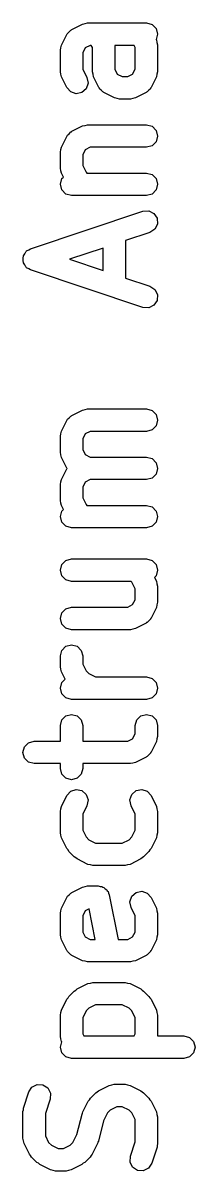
# Model space of a CAD drawing. Extents: x 97.7 to 180.4, y -137 to -64.1.
# Drawn here: x 178.1 to 180.4, y -120.96 to -105.66 of the extents above; entities that cross this region are included whole.
import ezdxf

# ---------------------------------------------------------------- set-up
doc = ezdxf.new("R2010")
doc.units = 0
doc.layers.add('BLACK', color=7, linetype='CONTINUOUS')

msp = doc.modelspace()

# ---------------------------------------------------------------- linework, layer by layer
at = {"layer": 'BLACK', "linetype": 'CONTINUOUS'}
for p, q in [((178.753, -105.751), (178.896, -105.68)), ((178.896, -105.68), (178.93, -105.673)), ((178.93, -105.673), (178.963, -105.664)), ((178.963, -105.664), (179.749, -105.664)), ((179.749, -105.664), (179.824, -105.684)), ((179.824, -105.684), (179.878, -105.739)), ((178.614, -105.961), (178.686, -105.818)), ((178.686, -105.818), (178.692, -105.811)), ((178.692, -105.811), (178.695, -105.803)), ((178.695, -105.803), (178.717, -105.783)), ((178.717, -105.783), (178.737, -105.76)), ((178.737, -105.76), (178.746, -105.757)), ((178.746, -105.757), (178.753, -105.751)), ((179.878, -105.739), (179.899, -105.814)), ((179.899, -105.814), (179.88, -105.884)), ((178.599, -106.028), (178.607, -105.995)), ((178.599, -106.314), (178.599, -106.028)), ((178.607, -105.995), (178.614, -105.961)), ((178.932, -105.997), (178.899, -106.064)), ((178.998, -105.964), (178.932, -105.997)), ((179.013, -105.964), (178.998, -105.964)), ((179.027, -105.992), (179.013, -105.964)), ((179.027, -106.314), (179.027, -105.992)), ((179.327, -105.964), (179.327, -106.279)), ((179.584, -105.964), (179.327, -105.964)), ((179.599, -105.992), (179.584, -105.964)), ((179.599, -106.279), (179.599, -105.992)), ((179.88, -105.884), (179.883, -105.89)), ((179.883, -105.89), (179.89, -105.924)), ((179.89, -105.924), (179.899, -105.957)), ((179.899, -105.957), (179.899, -106.314)), ((178.899, -106.064), (178.899, -106.279)), ((178.607, -106.347), (178.599, -106.314)), ((178.899, -106.279), (178.954, -106.39)), ((179.036, -106.347), (179.027, -106.314)), ((179.327, -106.279), (179.36, -106.345)), ((179.565, -106.345), (179.599, -106.279)), ((179.899, -106.314), (179.89, -106.347)), ((178.614, -106.381), (178.607, -106.347)), ((178.686, -106.524), (178.614, -106.381)), ((178.97, -106.466), (178.945, -106.54)), ((178.954, -106.39), (178.97, -106.466)), ((179.043, -106.381), (179.036, -106.347)), ((179.114, -106.524), (179.043, -106.381)), ((179.36, -106.345), (179.427, -106.378)), ((179.427, -106.378), (179.499, -106.378)), ((179.499, -106.378), (179.565, -106.345)), ((179.883, -106.381), (179.811, -106.524)), ((179.89, -106.347), (179.883, -106.381)), ((178.737, -106.582), (178.686, -106.524)), ((178.811, -106.607), (178.737, -106.582)), ((178.887, -106.591), (178.811, -106.607)), ((178.945, -106.54), (178.887, -106.591)), ((179.12, -106.531), (179.114, -106.524)), ((179.123, -106.54), (179.12, -106.531)), ((179.146, -106.559), (179.123, -106.54)), ((179.166, -106.582), (179.146, -106.559)), ((179.175, -106.585), (179.166, -106.582)), ((179.181, -106.591), (179.175, -106.585)), ((179.324, -106.662), (179.181, -106.591)), ((179.744, -106.591), (179.601, -106.662)), ((179.751, -106.585), (179.744, -106.591)), ((179.76, -106.582), (179.751, -106.585)), ((179.78, -106.559), (179.76, -106.582)), ((179.802, -106.54), (179.78, -106.559)), ((179.805, -106.531), (179.802, -106.54)), ((179.811, -106.524), (179.805, -106.531)), ((179.358, -106.669), (179.324, -106.662)), ((179.391, -106.678), (179.358, -106.669)), ((179.534, -106.678), (179.391, -106.678)), ((179.568, -106.669), (179.534, -106.678)), ((179.601, -106.662), (179.568, -106.669)), ((178.753, -107.108), (178.896, -107.037)), ((178.896, -107.037), (178.93, -107.03)), ((178.93, -107.03), (178.963, -107.021)), ((178.963, -107.021), (179.749, -107.021)), ((179.749, -107.021), (179.824, -107.041)), ((179.824, -107.041), (179.878, -107.096)), ((179.878, -107.096), (179.899, -107.171)), ((178.614, -107.318), (178.686, -107.175)), ((178.686, -107.175), (178.692, -107.169)), ((178.692, -107.169), (178.695, -107.16)), ((178.695, -107.16), (178.717, -107.14)), ((178.717, -107.14), (178.737, -107.117)), ((178.737, -107.117), (178.746, -107.114)), ((178.746, -107.114), (178.753, -107.108)), ((179.878, -107.246), (179.824, -107.301)), ((179.899, -107.171), (179.878, -107.246)), ((178.599, -107.385), (178.607, -107.352)), ((178.599, -107.6), (178.599, -107.385)), ((178.607, -107.352), (178.614, -107.318)), ((178.932, -107.354), (178.899, -107.421)), ((178.998, -107.321), (178.932, -107.354)), ((179.749, -107.321), (178.998, -107.321)), ((179.824, -107.301), (179.749, -107.321)), ((178.899, -107.421), (178.899, -107.564)), ((178.607, -107.633), (178.599, -107.6)), ((178.614, -107.667), (178.607, -107.633)), ((178.64, -107.718), (178.614, -107.667)), ((178.899, -107.564), (178.943, -107.654)), ((178.943, -107.654), (178.954, -107.664)), ((178.954, -107.664), (179.749, -107.664)), ((179.749, -107.664), (179.824, -107.684)), ((179.824, -107.684), (179.878, -107.739)), ((178.599, -107.814), (178.619, -107.739)), ((178.619, -107.889), (178.599, -107.814)), ((178.619, -107.739), (178.64, -107.718)), ((179.878, -107.739), (179.899, -107.814)), ((179.899, -107.814), (179.878, -107.889)), ((178.674, -107.944), (178.619, -107.889)), ((178.749, -107.964), (178.674, -107.944)), ((179.749, -107.964), (178.749, -107.964)), ((179.824, -107.944), (179.749, -107.964)), ((179.878, -107.889), (179.824, -107.944)), ((179.701, -108.172), (179.779, -108.167)), ((179.779, -108.167), (179.848, -108.202)), ((178.201, -108.672), (179.701, -108.172)), ((179.848, -108.202), (179.891, -108.267)), ((179.891, -108.267), (179.896, -108.344)), ((179.796, -108.456), (179.47, -108.565)), ((179.861, -108.414), (179.796, -108.456)), ((179.896, -108.344), (179.861, -108.414)), ((179.47, -108.565), (179.47, -109.063)), ((178.102, -108.784), (178.106, -108.776)), ((178.106, -108.767), (178.123, -108.741)), ((178.106, -108.776), (178.106, -108.767)), ((178.123, -108.741), (178.136, -108.714)), ((178.136, -108.714), (178.144, -108.709)), ((178.144, -108.709), (178.149, -108.702)), ((178.149, -108.702), (178.176, -108.688)), ((178.176, -108.688), (178.201, -108.672)), ((179.17, -108.665), (178.723, -108.814)), ((179.17, -108.963), (179.17, -108.665)), ((178.103, -108.814), (178.102, -108.784)), ((178.102, -108.844), (178.103, -108.814)), ((178.106, -108.852), (178.102, -108.844)), ((178.106, -108.861), (178.106, -108.852)), ((178.123, -108.887), (178.106, -108.861)), ((178.136, -108.914), (178.123, -108.887)), ((178.144, -108.919), (178.136, -108.914)), ((178.149, -108.926), (178.144, -108.919)), ((178.176, -108.94), (178.149, -108.926)), ((178.723, -108.814), (179.17, -108.963)), ((178.201, -108.956), (178.176, -108.94)), ((179.701, -109.456), (178.201, -108.956)), ((179.47, -109.063), (179.796, -109.172)), ((179.796, -109.172), (179.861, -109.214)), ((179.861, -109.214), (179.896, -109.284)), ((179.891, -109.361), (179.848, -109.426)), ((179.896, -109.284), (179.891, -109.361)), ((179.779, -109.461), (179.701, -109.456)), ((179.848, -109.426), (179.779, -109.461)), ((178.717, -110.926), (178.737, -110.903)), ((178.737, -110.903), (178.746, -110.9)), ((178.746, -110.9), (178.753, -110.894)), ((178.753, -110.894), (178.896, -110.823)), ((178.896, -110.823), (178.93, -110.816)), ((178.93, -110.816), (178.963, -110.807)), ((178.963, -110.807), (179.749, -110.807)), ((179.749, -110.807), (179.824, -110.827)), ((179.824, -110.827), (179.878, -110.882)), ((179.878, -110.882), (179.899, -110.957)), ((178.614, -111.104), (178.686, -110.961)), ((178.686, -110.961), (178.692, -110.954)), ((178.692, -110.954), (178.695, -110.946)), ((178.695, -110.946), (178.717, -110.926)), ((179.878, -111.032), (179.824, -111.087)), ((179.899, -110.957), (179.878, -111.032)), ((178.599, -111.171), (178.607, -111.138)), ((178.599, -111.385), (178.599, -111.171)), ((178.607, -111.138), (178.614, -111.104)), ((178.932, -111.14), (178.899, -111.207)), ((178.899, -111.207), (178.899, -111.35)), ((178.998, -111.107), (178.932, -111.14)), ((179.749, -111.107), (178.998, -111.107)), ((179.824, -111.087), (179.749, -111.107)), ((178.899, -111.35), (178.932, -111.416)), ((178.607, -111.419), (178.599, -111.385)), ((178.614, -111.453), (178.607, -111.419)), ((178.686, -111.595), (178.614, -111.453)), ((178.932, -111.416), (178.998, -111.45)), ((178.998, -111.45), (179.749, -111.45)), ((179.749, -111.45), (179.824, -111.47)), ((179.824, -111.47), (179.878, -111.525)), ((179.878, -111.525), (179.899, -111.6)), ((178.614, -111.747), (178.686, -111.604)), ((178.69, -111.6), (178.686, -111.595)), ((178.686, -111.604), (178.69, -111.6)), ((179.878, -111.675), (179.824, -111.73)), ((179.899, -111.6), (179.878, -111.675)), ((178.599, -111.814), (178.607, -111.781)), ((178.599, -112.028), (178.599, -111.814)), ((178.607, -111.781), (178.614, -111.747)), ((178.932, -111.783), (178.899, -111.849)), ((178.998, -111.75), (178.932, -111.783)), ((179.749, -111.75), (178.998, -111.75)), ((179.824, -111.73), (179.749, -111.75)), ((178.899, -111.849), (178.899, -111.993)), ((178.899, -111.993), (178.943, -112.082)), ((178.607, -112.062), (178.599, -112.028)), ((178.614, -112.095), (178.607, -112.062)), ((178.64, -112.146), (178.614, -112.095)), ((178.619, -112.168), (178.64, -112.146)), ((178.943, -112.082), (178.954, -112.093)), ((178.954, -112.093), (179.749, -112.093)), ((179.749, -112.093), (179.824, -112.113)), ((179.824, -112.113), (179.878, -112.168)), ((178.599, -112.243), (178.619, -112.168)), ((178.619, -112.318), (178.599, -112.243)), ((179.878, -112.168), (179.899, -112.243)), ((179.899, -112.243), (179.878, -112.318)), ((178.674, -112.372), (178.619, -112.318)), ((178.749, -112.393), (178.674, -112.372)), ((179.749, -112.393), (178.749, -112.393)), ((179.824, -112.372), (179.749, -112.393)), ((179.878, -112.318), (179.824, -112.372)), ((178.599, -112.957), (178.619, -112.882)), ((178.619, -112.882), (178.674, -112.827)), ((178.674, -112.827), (178.749, -112.807)), ((178.749, -112.807), (179.749, -112.807)), ((179.749, -112.807), (179.824, -112.827)), ((179.824, -112.827), (179.878, -112.882)), ((179.878, -112.882), (179.899, -112.957)), ((178.619, -113.032), (178.599, -112.957)), ((178.674, -113.087), (178.619, -113.032)), ((179.878, -113.032), (179.857, -113.053)), ((179.857, -113.053), (179.883, -113.104)), ((179.899, -112.957), (179.878, -113.032)), ((178.749, -113.107), (178.674, -113.087)), ((179.544, -113.107), (178.749, -113.107)), ((179.554, -113.117), (179.544, -113.107)), ((179.599, -113.207), (179.554, -113.117)), ((179.599, -113.35), (179.599, -113.207)), ((179.883, -113.104), (179.89, -113.138)), ((179.89, -113.138), (179.899, -113.171)), ((179.899, -113.171), (179.899, -113.385)), ((179.565, -113.416), (179.599, -113.35)), ((178.599, -113.6), (178.619, -113.525)), ((178.619, -113.525), (178.674, -113.47)), ((178.674, -113.47), (178.749, -113.45)), ((178.749, -113.45), (179.499, -113.45)), ((179.499, -113.45), (179.565, -113.416)), ((179.883, -113.453), (179.811, -113.595)), ((179.89, -113.419), (179.883, -113.453)), ((179.899, -113.385), (179.89, -113.419)), ((178.619, -113.675), (178.599, -113.6)), ((178.674, -113.73), (178.619, -113.675)), ((179.744, -113.662), (179.601, -113.734)), ((179.751, -113.656), (179.744, -113.662)), ((179.76, -113.653), (179.751, -113.656)), ((179.78, -113.631), (179.76, -113.653)), ((179.802, -113.611), (179.78, -113.631)), ((179.805, -113.602), (179.802, -113.611)), ((179.811, -113.595), (179.805, -113.602)), ((178.749, -113.75), (178.674, -113.73)), ((179.534, -113.75), (178.749, -113.75)), ((179.568, -113.741), (179.534, -113.75)), ((179.601, -113.734), (179.568, -113.741)), ((178.619, -114.025), (178.674, -113.97)), ((178.674, -113.97), (178.749, -113.95)), ((178.749, -113.95), (178.824, -113.97)), ((178.824, -113.97), (178.878, -114.025)), ((178.599, -114.1), (178.619, -114.025)), ((178.599, -114.243), (178.599, -114.1)), ((178.878, -114.025), (178.899, -114.1)), ((178.899, -114.1), (178.899, -114.207)), ((178.607, -114.276), (178.599, -114.243)), ((178.614, -114.31), (178.607, -114.276)), ((178.899, -114.207), (178.943, -114.297)), ((178.664, -114.408), (178.614, -114.31)), ((178.619, -114.453), (178.664, -114.408)), ((178.943, -114.297), (178.98, -114.334)), ((178.98, -114.334), (179.07, -114.378)), ((179.07, -114.378), (179.749, -114.378)), ((179.749, -114.378), (179.824, -114.398)), ((179.824, -114.398), (179.878, -114.453)), ((178.599, -114.528), (178.619, -114.453)), ((178.619, -114.603), (178.599, -114.528)), ((179.878, -114.453), (179.899, -114.528)), ((179.899, -114.528), (179.878, -114.603)), ((178.674, -114.658), (178.619, -114.603)), ((178.749, -114.678), (178.674, -114.658)), ((179.749, -114.678), (178.749, -114.678)), ((179.824, -114.658), (179.749, -114.678)), ((179.878, -114.603), (179.824, -114.658)), ((178.619, -114.953), (178.674, -114.898)), ((178.674, -114.898), (178.749, -114.878)), ((178.749, -114.878), (178.824, -114.898)), ((178.824, -114.898), (178.878, -114.953)), ((179.619, -114.953), (179.674, -114.898)), ((179.674, -114.898), (179.749, -114.878)), ((179.749, -114.878), (179.824, -114.898)), ((179.824, -114.898), (179.878, -114.953)), ((178.599, -115.028), (178.619, -114.953)), ((178.599, -115.235), (178.599, -115.028)), ((178.878, -114.953), (178.899, -115.028)), ((178.899, -115.028), (178.899, -115.235)), ((179.599, -115.028), (179.619, -114.953)), ((179.599, -115.136), (179.599, -115.028)), ((179.878, -114.953), (179.899, -115.028)), ((179.899, -115.028), (179.899, -115.171)), ((179.499, -115.235), (179.565, -115.202)), ((179.565, -115.202), (179.599, -115.136)), ((179.89, -115.204), (179.883, -115.238)), ((179.899, -115.171), (179.89, -115.204)), ((178.099, -115.385), (178.119, -115.31)), ((178.119, -115.31), (178.174, -115.256)), ((178.174, -115.256), (178.249, -115.235)), ((178.249, -115.235), (178.599, -115.235)), ((178.899, -115.235), (179.499, -115.235)), ((179.883, -115.238), (179.811, -115.381)), ((178.119, -115.46), (178.099, -115.385)), ((178.174, -115.515), (178.119, -115.46)), ((179.744, -115.448), (179.601, -115.52)), ((179.751, -115.442), (179.744, -115.448)), ((179.76, -115.439), (179.751, -115.442)), ((179.78, -115.417), (179.76, -115.439)), ((179.802, -115.397), (179.78, -115.417)), ((179.805, -115.388), (179.802, -115.397)), ((179.811, -115.381), (179.805, -115.388)), ((178.249, -115.535), (178.174, -115.515)), ((178.599, -115.535), (178.249, -115.535)), ((178.599, -115.6), (178.599, -115.535)), ((178.619, -115.675), (178.599, -115.6)), ((178.899, -115.6), (178.878, -115.675)), ((179.534, -115.535), (178.899, -115.535)), ((178.899, -115.535), (178.899, -115.6)), ((179.568, -115.527), (179.534, -115.535)), ((179.601, -115.52), (179.568, -115.527)), ((178.674, -115.73), (178.619, -115.675)), ((178.749, -115.75), (178.674, -115.73)), ((178.824, -115.73), (178.749, -115.75)), ((178.878, -115.675), (178.824, -115.73)), ((178.614, -116.104), (178.686, -115.961)), ((178.686, -115.961), (178.737, -115.903)), ((178.737, -115.903), (178.811, -115.879)), ((178.811, -115.879), (178.887, -115.894)), ((178.887, -115.894), (178.945, -115.946)), ((178.945, -115.946), (178.97, -116.019)), ((179.527, -116.019), (179.552, -115.946)), ((179.552, -115.946), (179.61, -115.894)), ((179.61, -115.894), (179.686, -115.879)), ((179.686, -115.879), (179.76, -115.903)), ((179.76, -115.903), (179.811, -115.961)), ((179.811, -115.961), (179.883, -116.104)), ((178.607, -116.138), (178.614, -116.104)), ((178.954, -116.095), (178.899, -116.207)), ((178.97, -116.019), (178.954, -116.095)), ((179.543, -116.095), (179.527, -116.019)), ((179.599, -116.207), (179.543, -116.095)), ((179.883, -116.104), (179.89, -116.138)), ((178.599, -116.171), (178.607, -116.138)), ((178.599, -116.457), (178.599, -116.171)), ((178.899, -116.207), (178.899, -116.421)), ((179.599, -116.421), (179.599, -116.207)), ((179.89, -116.138), (179.899, -116.171)), ((179.899, -116.171), (179.899, -116.457)), ((178.899, -116.421), (178.943, -116.511)), ((179.554, -116.511), (179.599, -116.421)), ((178.607, -116.49), (178.599, -116.457)), ((178.614, -116.524), (178.607, -116.49)), ((178.686, -116.667), (178.614, -116.524)), ((178.943, -116.511), (178.98, -116.548)), ((178.98, -116.548), (179.07, -116.593)), ((179.427, -116.593), (179.517, -116.548)), ((179.517, -116.548), (179.554, -116.511)), ((179.883, -116.524), (179.811, -116.667)), ((179.89, -116.49), (179.883, -116.524)), ((179.899, -116.457), (179.89, -116.49)), ((178.702, -116.685), (178.686, -116.667)), ((178.714, -116.706), (178.702, -116.685)), ((178.785, -116.777), (178.714, -116.706)), ((179.07, -116.593), (179.427, -116.593)), ((179.783, -116.706), (179.712, -116.777)), ((179.795, -116.685), (179.783, -116.706)), ((179.811, -116.667), (179.795, -116.685)), ((178.806, -116.789), (178.785, -116.777)), ((178.824, -116.805), (178.806, -116.789)), ((178.967, -116.877), (178.824, -116.805)), ((179.001, -116.884), (178.967, -116.877)), ((179.034, -116.893), (179.001, -116.884)), ((179.496, -116.884), (179.463, -116.893)), ((179.53, -116.877), (179.496, -116.884)), ((179.673, -116.805), (179.53, -116.877)), ((179.691, -116.789), (179.673, -116.805)), ((179.712, -116.777), (179.691, -116.789)), ((179.463, -116.893), (179.034, -116.893)), ((178.753, -117.251), (178.896, -117.18)), ((178.896, -117.18), (178.93, -117.173)), ((178.93, -117.173), (178.963, -117.164)), ((178.963, -117.164), (179.106, -117.164)), ((179.106, -117.164), (179.129, -117.17)), ((179.129, -117.17), (179.154, -117.172)), ((179.154, -117.172), (179.166, -117.18)), ((179.166, -117.18), (179.181, -117.184)), ((179.181, -117.184), (179.198, -117.201)), ((178.614, -117.461), (178.686, -117.318)), ((178.686, -117.318), (178.692, -117.311)), ((178.692, -117.311), (178.695, -117.303)), ((178.695, -117.303), (178.717, -117.283)), ((178.717, -117.283), (178.737, -117.26)), ((178.737, -117.26), (178.746, -117.257)), ((178.746, -117.257), (178.753, -117.251)), ((179.198, -117.201), (179.218, -117.215)), ((179.218, -117.215), (179.225, -117.228)), ((179.225, -117.228), (179.236, -117.239)), ((179.236, -117.239), (179.242, -117.263)), ((179.242, -117.263), (179.253, -117.285)), ((179.253, -117.285), (179.372, -117.878)), ((179.527, -117.376), (179.552, -117.303)), ((179.552, -117.303), (179.61, -117.251)), ((179.61, -117.251), (179.686, -117.236)), ((179.686, -117.236), (179.76, -117.26)), ((179.76, -117.26), (179.811, -117.318)), ((179.811, -117.318), (179.883, -117.461)), ((178.599, -117.528), (178.607, -117.495)), ((178.607, -117.495), (178.614, -117.461)), ((178.932, -117.497), (178.899, -117.564)), ((178.984, -117.471), (178.932, -117.497)), ((179.066, -117.878), (178.984, -117.471)), ((179.543, -117.453), (179.527, -117.376)), ((179.599, -117.564), (179.543, -117.453)), ((179.883, -117.461), (179.89, -117.495)), ((179.89, -117.495), (179.899, -117.528)), ((178.599, -117.814), (178.599, -117.528)), ((178.899, -117.564), (178.899, -117.779)), ((179.599, -117.779), (179.599, -117.564)), ((179.899, -117.528), (179.899, -117.814)), ((178.899, -117.779), (178.932, -117.845)), ((179.565, -117.845), (179.599, -117.779)), ((178.607, -117.847), (178.599, -117.814)), ((178.614, -117.881), (178.607, -117.847)), ((178.686, -118.024), (178.614, -117.881)), ((178.932, -117.845), (178.998, -117.878)), ((178.998, -117.878), (179.066, -117.878)), ((179.372, -117.878), (179.499, -117.878)), ((179.499, -117.878), (179.565, -117.845)), ((179.883, -117.881), (179.811, -118.024)), ((179.89, -117.847), (179.883, -117.881)), ((179.899, -117.814), (179.89, -117.847)), ((178.692, -118.031), (178.686, -118.024)), ((178.695, -118.04), (178.692, -118.031)), ((178.717, -118.059), (178.695, -118.04)), ((178.737, -118.082), (178.717, -118.059)), ((178.746, -118.085), (178.737, -118.082)), ((178.753, -118.091), (178.746, -118.085)), ((178.896, -118.162), (178.753, -118.091)), ((179.744, -118.091), (179.601, -118.162)), ((179.751, -118.085), (179.744, -118.091)), ((179.76, -118.082), (179.751, -118.085)), ((179.78, -118.059), (179.76, -118.082)), ((179.802, -118.04), (179.78, -118.059)), ((179.805, -118.031), (179.802, -118.04)), ((179.811, -118.024), (179.805, -118.031)), ((178.93, -118.169), (178.896, -118.162)), ((178.963, -118.178), (178.93, -118.169)), ((179.534, -118.178), (178.963, -118.178)), ((179.568, -118.169), (179.534, -118.178)), ((179.601, -118.162), (179.568, -118.169)), ((178.714, -118.637), (178.785, -118.565)), ((178.785, -118.565), (178.806, -118.553)), ((178.806, -118.553), (178.824, -118.537)), ((178.824, -118.537), (178.967, -118.466)), ((178.967, -118.466), (179.001, -118.459)), ((179.001, -118.459), (179.034, -118.45)), ((179.034, -118.45), (179.463, -118.45)), ((179.463, -118.45), (179.496, -118.459)), ((179.496, -118.459), (179.53, -118.466)), ((179.53, -118.466), (179.673, -118.537)), ((179.673, -118.537), (179.691, -118.553)), ((179.691, -118.553), (179.712, -118.565)), ((179.712, -118.565), (179.783, -118.637)), ((178.614, -118.818), (178.686, -118.675)), ((178.686, -118.675), (178.702, -118.657)), ((178.702, -118.657), (178.714, -118.637)), ((179.783, -118.637), (179.795, -118.657)), ((179.795, -118.657), (179.811, -118.675)), ((179.811, -118.675), (179.883, -118.818)), ((178.599, -118.885), (178.607, -118.852)), ((178.607, -118.852), (178.614, -118.818)), ((178.943, -118.831), (178.899, -118.921)), ((178.98, -118.794), (178.943, -118.831)), ((179.07, -118.75), (178.98, -118.794)), ((179.427, -118.75), (179.07, -118.75)), ((179.517, -118.794), (179.427, -118.75)), ((179.554, -118.831), (179.517, -118.794)), ((179.599, -118.921), (179.554, -118.831)), ((179.883, -118.818), (179.89, -118.852)), ((179.89, -118.852), (179.899, -118.885)), ((178.599, -119.171), (178.599, -118.885)), ((178.899, -118.921), (178.899, -119.136)), ((179.599, -119.136), (179.599, -118.921)), ((179.899, -118.885), (179.899, -119.164)), ((178.607, -119.204), (178.599, -119.171)), ((178.899, -119.136), (178.913, -119.164)), ((178.913, -119.164), (179.584, -119.164)), ((179.584, -119.164), (179.599, -119.136)), ((179.899, -119.164), (180.249, -119.164)), ((180.249, -119.164), (180.324, -119.184)), ((180.324, -119.184), (180.378, -119.239)), ((178.599, -119.314), (178.617, -119.244)), ((178.619, -119.389), (178.599, -119.314)), ((178.614, -119.238), (178.607, -119.204)), ((178.617, -119.244), (178.614, -119.238)), ((180.378, -119.239), (180.399, -119.314)), ((180.399, -119.314), (180.378, -119.389)), ((178.674, -119.444), (178.619, -119.389)), ((178.749, -119.464), (178.674, -119.444)), ((180.249, -119.464), (178.749, -119.464)), ((180.324, -119.444), (180.249, -119.464)), ((180.378, -119.389), (180.324, -119.444)), ((178.106, -120.124), (178.178, -119.909)), ((178.178, -119.909), (178.22, -119.845)), ((178.22, -119.845), (178.29, -119.81)), ((178.29, -119.81), (178.367, -119.815)), ((178.367, -119.815), (178.432, -119.857)), ((178.432, -119.857), (178.467, -119.927)), ((178.467, -119.927), (178.462, -120.004)), ((179, -119.994), (179.071, -119.922)), ((179.071, -119.922), (179.092, -119.91)), ((179.092, -119.91), (179.11, -119.894)), ((179.11, -119.894), (179.253, -119.823)), ((179.253, -119.823), (179.287, -119.816)), ((179.287, -119.816), (179.32, -119.807)), ((179.32, -119.807), (179.463, -119.807)), ((179.463, -119.807), (179.496, -119.816)), ((179.496, -119.816), (179.53, -119.823)), ((179.53, -119.823), (179.673, -119.894)), ((179.673, -119.894), (179.691, -119.91)), ((179.691, -119.91), (179.712, -119.922)), ((179.712, -119.922), (179.783, -119.994)), ((178.462, -120.004), (178.399, -120.195)), ((178.9, -120.175), (178.972, -120.033)), ((178.972, -120.033), (178.988, -120.015)), ((178.988, -120.015), (179, -119.994)), ((179.783, -119.994), (179.795, -120.015)), ((179.795, -120.015), (179.811, -120.033)), ((179.811, -120.033), (179.883, -120.175)), ((178.099, -120.171), (178.105, -120.148)), ((178.099, -120.528), (178.099, -120.171)), ((178.105, -120.148), (178.106, -120.124)), ((178.399, -120.195), (178.399, -120.493)), ((178.821, -120.476), (178.889, -120.206)), ((178.889, -120.206), (178.897, -120.192)), ((178.897, -120.192), (178.9, -120.175)), ((179.229, -120.189), (179.176, -120.295)), ((179.266, -120.152), (179.229, -120.189)), ((179.355, -120.107), (179.266, -120.152)), ((179.427, -120.107), (179.355, -120.107)), ((179.517, -120.152), (179.427, -120.107)), ((179.554, -120.189), (179.517, -120.152)), ((179.599, -120.278), (179.554, -120.189)), ((179.883, -120.175), (179.89, -120.209)), ((179.89, -120.209), (179.899, -120.243)), ((179.899, -120.243), (179.899, -120.6)), ((179.176, -120.295), (179.108, -120.565)), ((179.599, -120.575), (179.599, -120.278)), ((178.107, -120.562), (178.099, -120.528)), ((178.114, -120.595), (178.107, -120.562)), ((178.399, -120.493), (178.443, -120.582)), ((178.768, -120.582), (178.821, -120.476)), ((178.186, -120.738), (178.114, -120.595)), ((178.443, -120.582), (178.48, -120.619)), ((178.48, -120.619), (178.57, -120.664)), ((178.57, -120.664), (178.642, -120.664)), ((178.642, -120.664), (178.731, -120.619)), ((178.731, -120.619), (178.768, -120.582)), ((179.097, -120.595), (179.026, -120.738)), ((179.1, -120.579), (179.097, -120.595)), ((179.108, -120.565), (179.1, -120.579)), ((179.535, -120.767), (179.599, -120.575)), ((179.891, -120.647), (179.819, -120.861)), ((179.892, -120.623), (179.891, -120.647)), ((179.899, -120.6), (179.892, -120.623)), ((178.202, -120.756), (178.186, -120.738)), ((178.214, -120.777), (178.202, -120.756)), ((178.285, -120.849), (178.214, -120.777)), ((178.306, -120.861), (178.285, -120.849)), ((178.324, -120.877), (178.306, -120.861)), ((178.905, -120.861), (178.887, -120.877)), ((178.926, -120.849), (178.905, -120.861)), ((178.997, -120.777), (178.926, -120.849)), ((179.01, -120.756), (178.997, -120.777)), ((179.026, -120.738), (179.01, -120.756)), ((179.53, -120.844), (179.535, -120.767)), ((179.565, -120.914), (179.53, -120.844)), ((179.819, -120.861), (179.777, -120.926)), ((178.467, -120.948), (178.324, -120.877)), ((178.501, -120.955), (178.467, -120.948)), ((178.534, -120.964), (178.501, -120.955)), ((178.677, -120.964), (178.534, -120.964)), ((178.71, -120.955), (178.677, -120.964)), ((178.744, -120.948), (178.71, -120.955)), ((178.887, -120.877), (178.744, -120.948)), ((179.63, -120.956), (179.565, -120.914)), ((179.707, -120.961), (179.63, -120.956)), ((179.777, -120.926), (179.707, -120.961))]:
    msp.add_line(p, q, dxfattribs=at)

doc.saveas('drawing.dxf')
